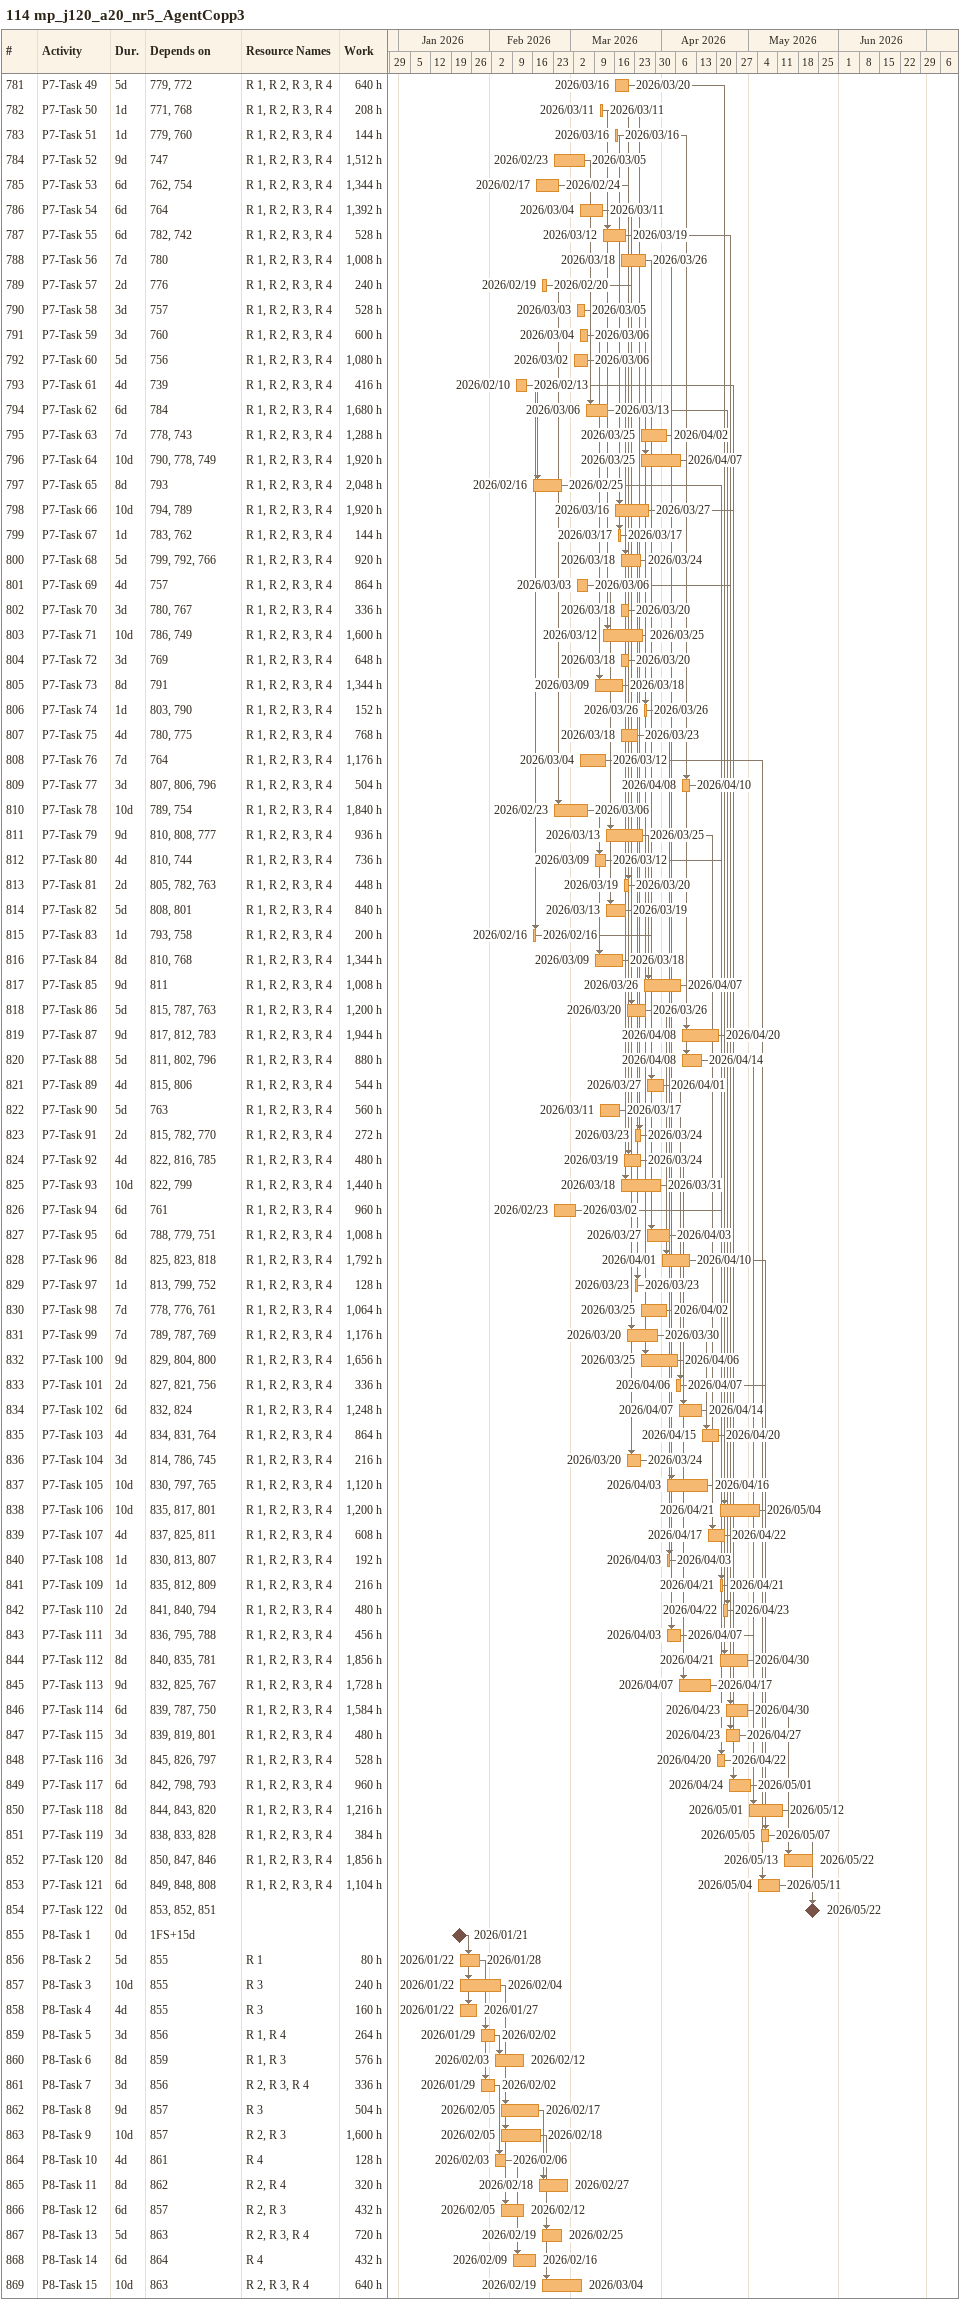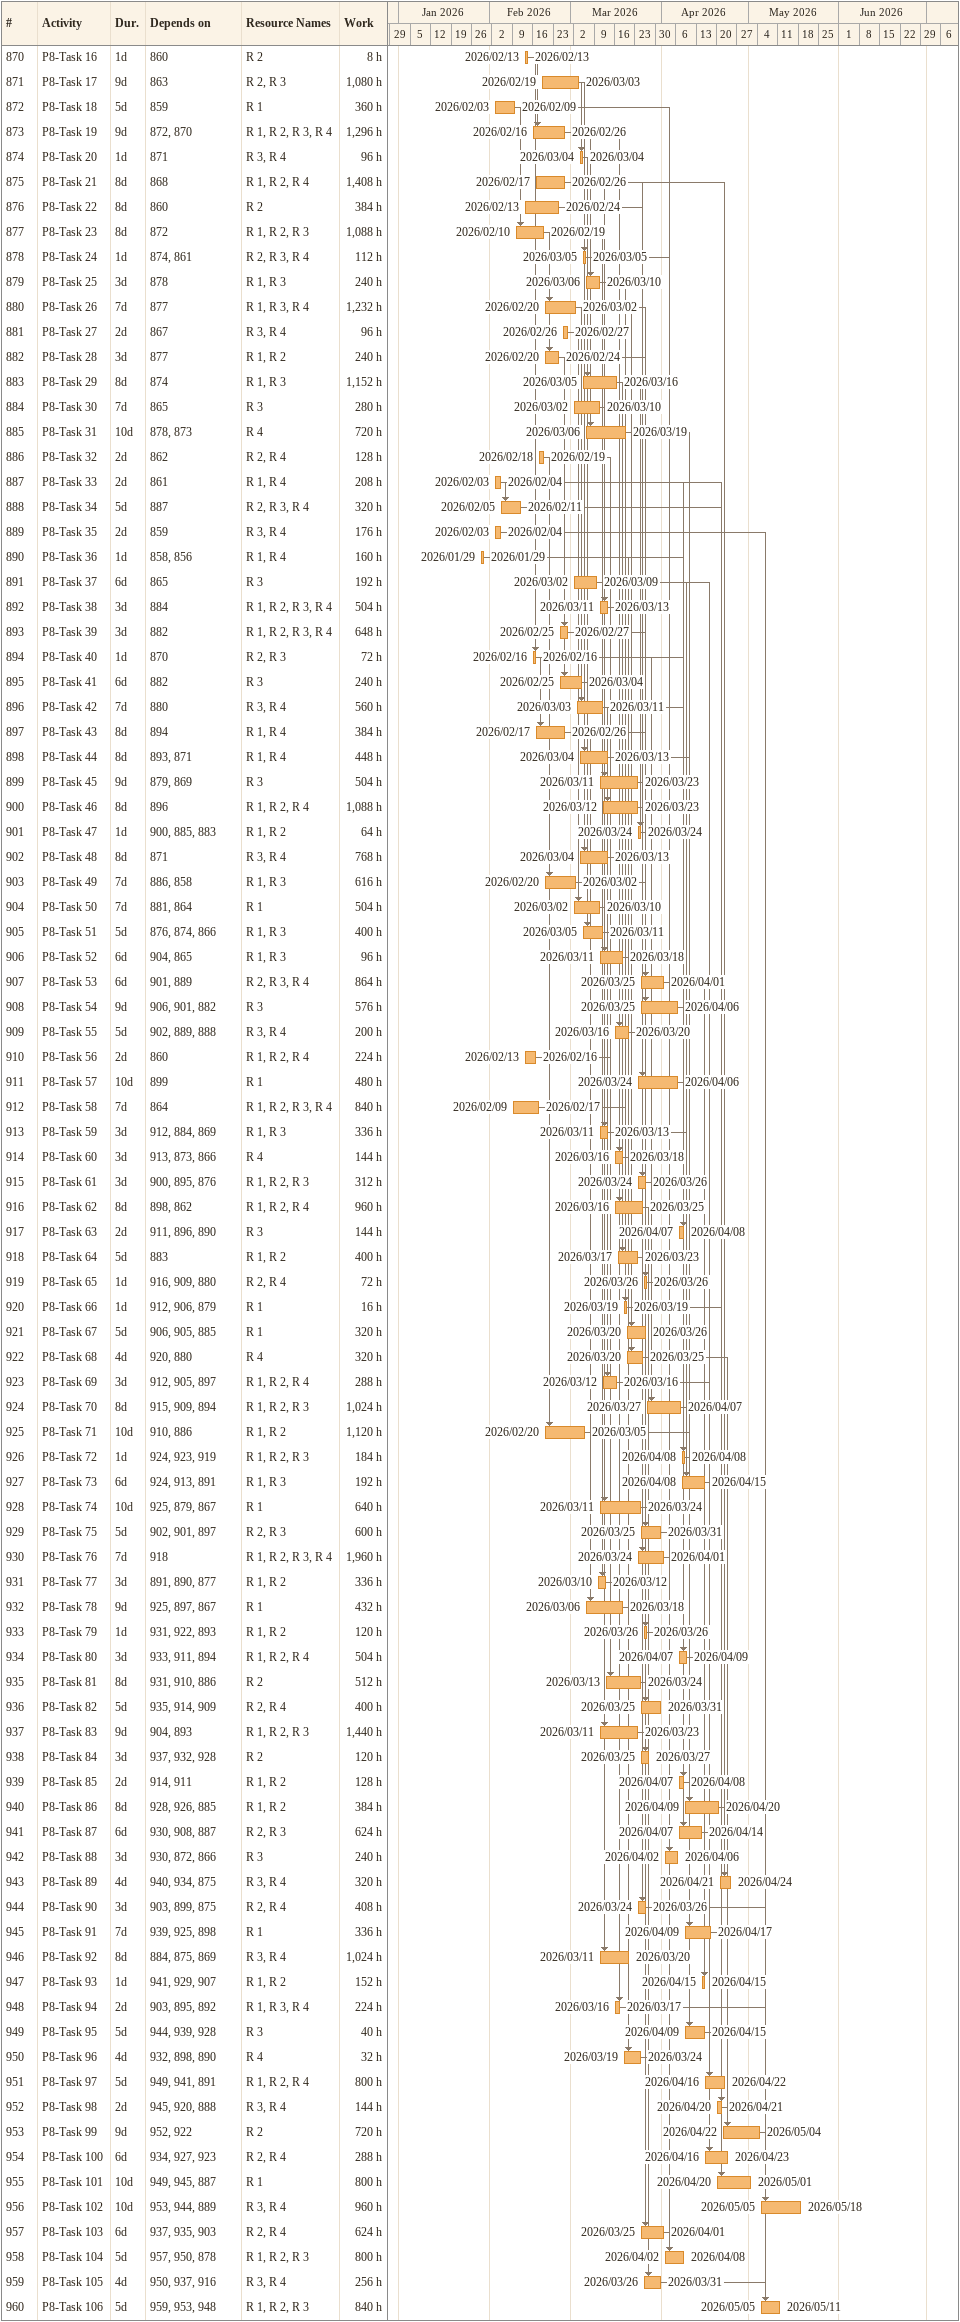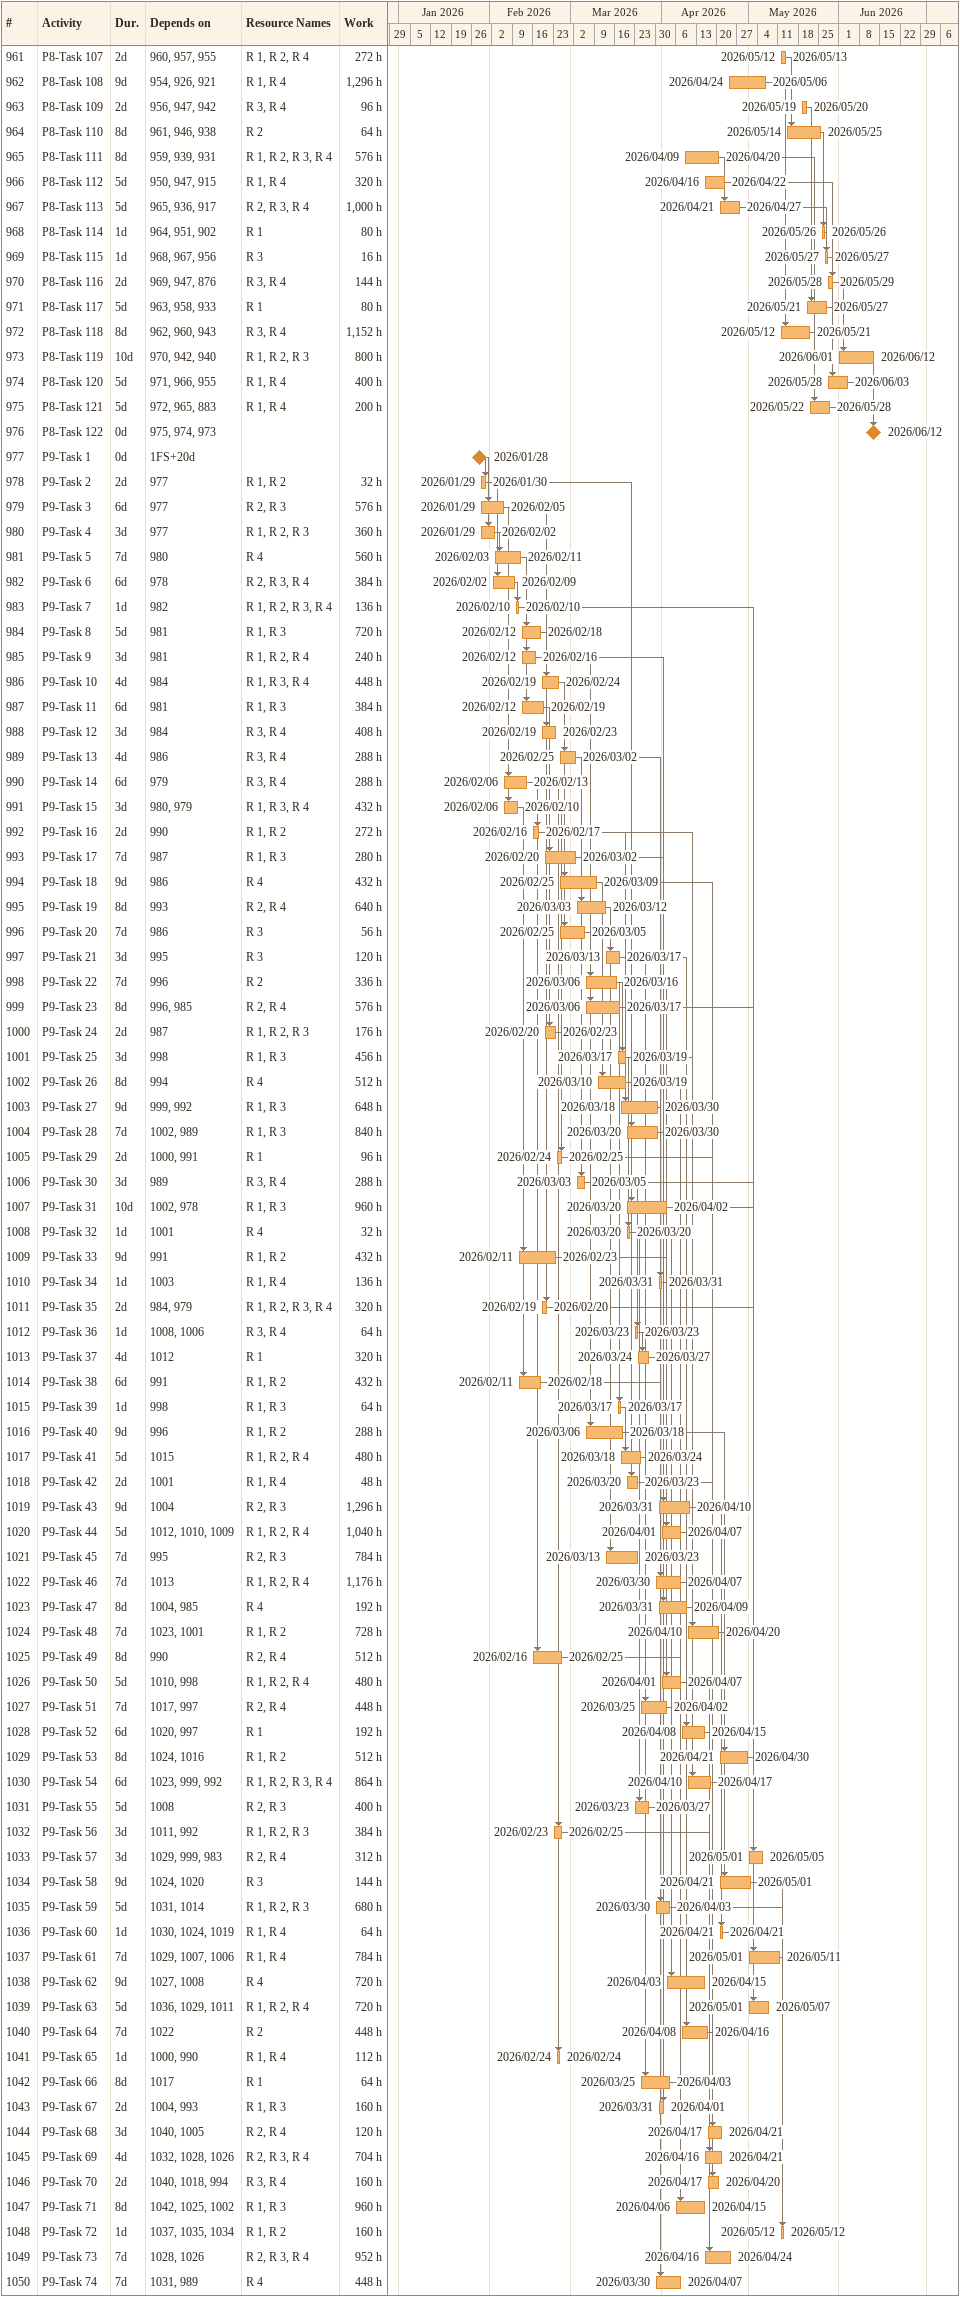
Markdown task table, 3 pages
114 mp_j120_a20_nr5_AgentCopp3

| ID | Task | Duration | Start | Finish | Predecessors | Resources | Work (h) |
|---|---|---|---|---|---|---|---|
| 781 | P7-Task 49 | 5d | 2026-03-16 | 2026-03-20 | 779, 772 | R 1, R 2, R 3, R 4 | 640 |
| 782 | P7-Task 50 | 1d | 2026-03-11 | 2026-03-11 | 771, 768 | R 1, R 2, R 3, R 4 | 208 |
| 783 | P7-Task 51 | 1d | 2026-03-16 | 2026-03-16 | 779, 760 | R 1, R 2, R 3, R 4 | 144 |
| 784 | P7-Task 52 | 9d | 2026-02-23 | 2026-03-05 | 747 | R 1, R 2, R 3, R 4 | 1512 |
| 785 | P7-Task 53 | 6d | 2026-02-17 | 2026-02-24 | 762, 754 | R 1, R 2, R 3, R 4 | 1344 |
| 786 | P7-Task 54 | 6d | 2026-03-04 | 2026-03-11 | 764 | R 1, R 2, R 3, R 4 | 1392 |
| 787 | P7-Task 55 | 6d | 2026-03-12 | 2026-03-19 | 782, 742 | R 1, R 2, R 3, R 4 | 528 |
| 788 | P7-Task 56 | 7d | 2026-03-18 | 2026-03-26 | 780 | R 1, R 2, R 3, R 4 | 1008 |
| 789 | P7-Task 57 | 2d | 2026-02-19 | 2026-02-20 | 776 | R 1, R 2, R 3, R 4 | 240 |
| 790 | P7-Task 58 | 3d | 2026-03-03 | 2026-03-05 | 757 | R 1, R 2, R 3, R 4 | 528 |
| 791 | P7-Task 59 | 3d | 2026-03-04 | 2026-03-06 | 760 | R 1, R 2, R 3, R 4 | 600 |
| 792 | P7-Task 60 | 5d | 2026-03-02 | 2026-03-06 | 756 | R 1, R 2, R 3, R 4 | 1080 |
| 793 | P7-Task 61 | 4d | 2026-02-10 | 2026-02-13 | 739 | R 1, R 2, R 3, R 4 | 416 |
| 794 | P7-Task 62 | 6d | 2026-03-06 | 2026-03-13 | 784 | R 1, R 2, R 3, R 4 | 1680 |
| 795 | P7-Task 63 | 7d | 2026-03-25 | 2026-04-02 | 778, 743 | R 1, R 2, R 3, R 4 | 1288 |
| 796 | P7-Task 64 | 10d | 2026-03-25 | 2026-04-07 | 790, 778, 749 | R 1, R 2, R 3, R 4 | 1920 |
| 797 | P7-Task 65 | 8d | 2026-02-16 | 2026-02-25 | 793 | R 1, R 2, R 3, R 4 | 2048 |
| 798 | P7-Task 66 | 10d | 2026-03-16 | 2026-03-27 | 794, 789 | R 1, R 2, R 3, R 4 | 1920 |
| 799 | P7-Task 67 | 1d | 2026-03-17 | 2026-03-17 | 783, 762 | R 1, R 2, R 3, R 4 | 144 |
| 800 | P7-Task 68 | 5d | 2026-03-18 | 2026-03-24 | 799, 792, 766 | R 1, R 2, R 3, R 4 | 920 |
| 801 | P7-Task 69 | 4d | 2026-03-03 | 2026-03-06 | 757 | R 1, R 2, R 3, R 4 | 864 |
| 802 | P7-Task 70 | 3d | 2026-03-18 | 2026-03-20 | 780, 767 | R 1, R 2, R 3, R 4 | 336 |
| 803 | P7-Task 71 | 10d | 2026-03-12 | 2026-03-25 | 786, 749 | R 1, R 2, R 3, R 4 | 1600 |
| 804 | P7-Task 72 | 3d | 2026-03-18 | 2026-03-20 | 769 | R 1, R 2, R 3, R 4 | 648 |
| 805 | P7-Task 73 | 8d | 2026-03-09 | 2026-03-18 | 791 | R 1, R 2, R 3, R 4 | 1344 |
| 806 | P7-Task 74 | 1d | 2026-03-26 | 2026-03-26 | 803, 790 | R 1, R 2, R 3, R 4 | 152 |
| 807 | P7-Task 75 | 4d | 2026-03-18 | 2026-03-23 | 780, 775 | R 1, R 2, R 3, R 4 | 768 |
| 808 | P7-Task 76 | 7d | 2026-03-04 | 2026-03-12 | 764 | R 1, R 2, R 3, R 4 | 1176 |
| 809 | P7-Task 77 | 3d | 2026-04-08 | 2026-04-10 | 807, 806, 796 | R 1, R 2, R 3, R 4 | 504 |
| 810 | P7-Task 78 | 10d | 2026-02-23 | 2026-03-06 | 789, 754 | R 1, R 2, R 3, R 4 | 1840 |
| 811 | P7-Task 79 | 9d | 2026-03-13 | 2026-03-25 | 810, 808, 777 | R 1, R 2, R 3, R 4 | 936 |
| 812 | P7-Task 80 | 4d | 2026-03-09 | 2026-03-12 | 810, 744 | R 1, R 2, R 3, R 4 | 736 |
| 813 | P7-Task 81 | 2d | 2026-03-19 | 2026-03-20 | 805, 782, 763 | R 1, R 2, R 3, R 4 | 448 |
| 814 | P7-Task 82 | 5d | 2026-03-13 | 2026-03-19 | 808, 801 | R 1, R 2, R 3, R 4 | 840 |
| 815 | P7-Task 83 | 1d | 2026-02-16 | 2026-02-16 | 793, 758 | R 1, R 2, R 3, R 4 | 200 |
| 816 | P7-Task 84 | 8d | 2026-03-09 | 2026-03-18 | 810, 768 | R 1, R 2, R 3, R 4 | 1344 |
| 817 | P7-Task 85 | 9d | 2026-03-26 | 2026-04-07 | 811 | R 1, R 2, R 3, R 4 | 1008 |
| 818 | P7-Task 86 | 5d | 2026-03-20 | 2026-03-26 | 815, 787, 763 | R 1, R 2, R 3, R 4 | 1200 |
| 819 | P7-Task 87 | 9d | 2026-04-08 | 2026-04-20 | 817, 812, 783 | R 1, R 2, R 3, R 4 | 1944 |
| 820 | P7-Task 88 | 5d | 2026-04-08 | 2026-04-14 | 811, 802, 796 | R 1, R 2, R 3, R 4 | 880 |
| 821 | P7-Task 89 | 4d | 2026-03-27 | 2026-04-01 | 815, 806 | R 1, R 2, R 3, R 4 | 544 |
| 822 | P7-Task 90 | 5d | 2026-03-11 | 2026-03-17 | 763 | R 1, R 2, R 3, R 4 | 560 |
| 823 | P7-Task 91 | 2d | 2026-03-23 | 2026-03-24 | 815, 782, 770 | R 1, R 2, R 3, R 4 | 272 |
| 824 | P7-Task 92 | 4d | 2026-03-19 | 2026-03-24 | 822, 816, 785 | R 1, R 2, R 3, R 4 | 480 |
| 825 | P7-Task 93 | 10d | 2026-03-18 | 2026-03-31 | 822, 799 | R 1, R 2, R 3, R 4 | 1440 |
| 826 | P7-Task 94 | 6d | 2026-02-23 | 2026-03-02 | 761 | R 1, R 2, R 3, R 4 | 960 |
| 827 | P7-Task 95 | 6d | 2026-03-27 | 2026-04-03 | 788, 779, 751 | R 1, R 2, R 3, R 4 | 1008 |
| 828 | P7-Task 96 | 8d | 2026-04-01 | 2026-04-10 | 825, 823, 818 | R 1, R 2, R 3, R 4 | 1792 |
| 829 | P7-Task 97 | 1d | 2026-03-23 | 2026-03-23 | 813, 799, 752 | R 1, R 2, R 3, R 4 | 128 |
| 830 | P7-Task 98 | 7d | 2026-03-25 | 2026-04-02 | 778, 776, 761 | R 1, R 2, R 3, R 4 | 1064 |
| 831 | P7-Task 99 | 7d | 2026-03-20 | 2026-03-30 | 789, 787, 769 | R 1, R 2, R 3, R 4 | 1176 |
| 832 | P7-Task 100 | 9d | 2026-03-25 | 2026-04-06 | 829, 804, 800 | R 1, R 2, R 3, R 4 | 1656 |
| 833 | P7-Task 101 | 2d | 2026-04-06 | 2026-04-07 | 827, 821, 756 | R 1, R 2, R 3, R 4 | 336 |
| 834 | P7-Task 102 | 6d | 2026-04-07 | 2026-04-14 | 832, 824 | R 1, R 2, R 3, R 4 | 1248 |
| 835 | P7-Task 103 | 4d | 2026-04-15 | 2026-04-20 | 834, 831, 764 | R 1, R 2, R 3, R 4 | 864 |
| 836 | P7-Task 104 | 3d | 2026-03-20 | 2026-03-24 | 814, 786, 745 | R 1, R 2, R 3, R 4 | 216 |
| 837 | P7-Task 105 | 10d | 2026-04-03 | 2026-04-16 | 830, 797, 765 | R 1, R 2, R 3, R 4 | 1120 |
| 838 | P7-Task 106 | 10d | 2026-04-21 | 2026-05-04 | 835, 817, 801 | R 1, R 2, R 3, R 4 | 1200 |
| 839 | P7-Task 107 | 4d | 2026-04-17 | 2026-04-22 | 837, 825, 811 | R 1, R 2, R 3, R 4 | 608 |
| 840 | P7-Task 108 | 1d | 2026-04-03 | 2026-04-03 | 830, 813, 807 | R 1, R 2, R 3, R 4 | 192 |
| 841 | P7-Task 109 | 1d | 2026-04-21 | 2026-04-21 | 835, 812, 809 | R 1, R 2, R 3, R 4 | 216 |
| 842 | P7-Task 110 | 2d | 2026-04-22 | 2026-04-23 | 841, 840, 794 | R 1, R 2, R 3, R 4 | 480 |
| 843 | P7-Task 111 | 3d | 2026-04-03 | 2026-04-07 | 836, 795, 788 | R 1, R 2, R 3, R 4 | 456 |
| 844 | P7-Task 112 | 8d | 2026-04-21 | 2026-04-30 | 840, 835, 781 | R 1, R 2, R 3, R 4 | 1856 |
| 845 | P7-Task 113 | 9d | 2026-04-07 | 2026-04-17 | 832, 825, 767 | R 1, R 2, R 3, R 4 | 1728 |
| 846 | P7-Task 114 | 6d | 2026-04-23 | 2026-04-30 | 839, 787, 750 | R 1, R 2, R 3, R 4 | 1584 |
| 847 | P7-Task 115 | 3d | 2026-04-23 | 2026-04-27 | 839, 819, 801 | R 1, R 2, R 3, R 4 | 480 |
| 848 | P7-Task 116 | 3d | 2026-04-20 | 2026-04-22 | 845, 826, 797 | R 1, R 2, R 3, R 4 | 528 |
| 849 | P7-Task 117 | 6d | 2026-04-24 | 2026-05-01 | 842, 798, 793 | R 1, R 2, R 3, R 4 | 960 |
| 850 | P7-Task 118 | 8d | 2026-05-01 | 2026-05-12 | 844, 843, 820 | R 1, R 2, R 3, R 4 | 1216 |
| 851 | P7-Task 119 | 3d | 2026-05-05 | 2026-05-07 | 838, 833, 828 | R 1, R 2, R 3, R 4 | 384 |
| 852 | P7-Task 120 | 8d | 2026-05-13 | 2026-05-22 | 850, 847, 846 | R 1, R 2, R 3, R 4 | 1856 |
| 853 | P7-Task 121 | 6d | 2026-05-04 | 2026-05-11 | 849, 848, 808 | R 1, R 2, R 3, R 4 | 1104 |
| 854 | P7-Task 122 | 0d | 2026-05-22 | 2026-05-22 | 853, 852, 851 |  |  |
| 855 | P8-Task 1 | 0d | 2026-01-21 | 2026-01-21 | 1FS+15d |  |  |
| 856 | P8-Task 2 | 5d | 2026-01-22 | 2026-01-28 | 855 | R 1 | 80 |
| 857 | P8-Task 3 | 10d | 2026-01-22 | 2026-02-04 | 855 | R 3 | 240 |
| 858 | P8-Task 4 | 4d | 2026-01-22 | 2026-01-27 | 855 | R 3 | 160 |
| 859 | P8-Task 5 | 3d | 2026-01-29 | 2026-02-02 | 856 | R 1, R 4 | 264 |
| 860 | P8-Task 6 | 8d | 2026-02-03 | 2026-02-12 | 859 | R 1, R 3 | 576 |
| 861 | P8-Task 7 | 3d | 2026-01-29 | 2026-02-02 | 856 | R 2, R 3, R 4 | 336 |
| 862 | P8-Task 8 | 9d | 2026-02-05 | 2026-02-17 | 857 | R 3 | 504 |
| 863 | P8-Task 9 | 10d | 2026-02-05 | 2026-02-18 | 857 | R 2, R 3 | 1600 |
| 864 | P8-Task 10 | 4d | 2026-02-03 | 2026-02-06 | 861 | R 4 | 128 |
| 865 | P8-Task 11 | 8d | 2026-02-18 | 2026-02-27 | 862 | R 2, R 4 | 320 |
| 866 | P8-Task 12 | 6d | 2026-02-05 | 2026-02-12 | 857 | R 2, R 3 | 432 |
| 867 | P8-Task 13 | 5d | 2026-02-19 | 2026-02-25 | 863 | R 2, R 3, R 4 | 720 |
| 868 | P8-Task 14 | 6d | 2026-02-09 | 2026-02-16 | 864 | R 4 | 432 |
| 869 | P8-Task 15 | 10d | 2026-02-19 | 2026-03-04 | 863 | R 2, R 3, R 4 | 640 |
| 870 | P8-Task 16 | 1d | 2026-02-13 | 2026-02-13 | 860 | R 2 | 8 |
| 871 | P8-Task 17 | 9d | 2026-02-19 | 2026-03-03 | 863 | R 2, R 3 | 1080 |
| 872 | P8-Task 18 | 5d | 2026-02-03 | 2026-02-09 | 859 | R 1 | 360 |
| 873 | P8-Task 19 | 9d | 2026-02-16 | 2026-02-26 | 872, 870 | R 1, R 2, R 3, R 4 | 1296 |
| 874 | P8-Task 20 | 1d | 2026-03-04 | 2026-03-04 | 871 | R 3, R 4 | 96 |
| 875 | P8-Task 21 | 8d | 2026-02-17 | 2026-02-26 | 868 | R 1, R 2, R 4 | 1408 |
| 876 | P8-Task 22 | 8d | 2026-02-13 | 2026-02-24 | 860 | R 2 | 384 |
| 877 | P8-Task 23 | 8d | 2026-02-10 | 2026-02-19 | 872 | R 1, R 2, R 3 | 1088 |
| 878 | P8-Task 24 | 1d | 2026-03-05 | 2026-03-05 | 874, 861 | R 2, R 3, R 4 | 112 |
| 879 | P8-Task 25 | 3d | 2026-03-06 | 2026-03-10 | 878 | R 1, R 3 | 240 |
| 880 | P8-Task 26 | 7d | 2026-02-20 | 2026-03-02 | 877 | R 1, R 3, R 4 | 1232 |
| 881 | P8-Task 27 | 2d | 2026-02-26 | 2026-02-27 | 867 | R 3, R 4 | 96 |
| 882 | P8-Task 28 | 3d | 2026-02-20 | 2026-02-24 | 877 | R 1, R 2 | 240 |
| 883 | P8-Task 29 | 8d | 2026-03-05 | 2026-03-16 | 874 | R 1, R 3 | 1152 |
| 884 | P8-Task 30 | 7d | 2026-03-02 | 2026-03-10 | 865 | R 3 | 280 |
| 885 | P8-Task 31 | 10d | 2026-03-06 | 2026-03-19 | 878, 873 | R 4 | 720 |
| 886 | P8-Task 32 | 2d | 2026-02-18 | 2026-02-19 | 862 | R 2, R 4 | 128 |
| 887 | P8-Task 33 | 2d | 2026-02-03 | 2026-02-04 | 861 | R 1, R 4 | 208 |
| 888 | P8-Task 34 | 5d | 2026-02-05 | 2026-02-11 | 887 | R 2, R 3, R 4 | 320 |
| 889 | P8-Task 35 | 2d | 2026-02-03 | 2026-02-04 | 859 | R 3, R 4 | 176 |
| 890 | P8-Task 36 | 1d | 2026-01-29 | 2026-01-29 | 858, 856 | R 1, R 4 | 160 |
| 891 | P8-Task 37 | 6d | 2026-03-02 | 2026-03-09 | 865 | R 3 | 192 |
| 892 | P8-Task 38 | 3d | 2026-03-11 | 2026-03-13 | 884 | R 1, R 2, R 3, R 4 | 504 |
| 893 | P8-Task 39 | 3d | 2026-02-25 | 2026-02-27 | 882 | R 1, R 2, R 3, R 4 | 648 |
| 894 | P8-Task 40 | 1d | 2026-02-16 | 2026-02-16 | 870 | R 2, R 3 | 72 |
| 895 | P8-Task 41 | 6d | 2026-02-25 | 2026-03-04 | 882 | R 3 | 240 |
| 896 | P8-Task 42 | 7d | 2026-03-03 | 2026-03-11 | 880 | R 3, R 4 | 560 |
| 897 | P8-Task 43 | 8d | 2026-02-17 | 2026-02-26 | 894 | R 1, R 4 | 384 |
| 898 | P8-Task 44 | 8d | 2026-03-04 | 2026-03-13 | 893, 871 | R 1, R 4 | 448 |
| 899 | P8-Task 45 | 9d | 2026-03-11 | 2026-03-23 | 879, 869 | R 3 | 504 |
| 900 | P8-Task 46 | 8d | 2026-03-12 | 2026-03-23 | 896 | R 1, R 2, R 4 | 1088 |
| 901 | P8-Task 47 | 1d | 2026-03-24 | 2026-03-24 | 900, 885, 883 | R 1, R 2 | 64 |
| 902 | P8-Task 48 | 8d | 2026-03-04 | 2026-03-13 | 871 | R 3, R 4 | 768 |
| 903 | P8-Task 49 | 7d | 2026-02-20 | 2026-03-02 | 886, 858 | R 1, R 3 | 616 |
| 904 | P8-Task 50 | 7d | 2026-03-02 | 2026-03-10 | 881, 864 | R 1 | 504 |
| 905 | P8-Task 51 | 5d | 2026-03-05 | 2026-03-11 | 876, 874, 866 | R 1, R 3 | 400 |
| 906 | P8-Task 52 | 6d | 2026-03-11 | 2026-03-18 | 904, 865 | R 1, R 3 | 96 |
| 907 | P8-Task 53 | 6d | 2026-03-25 | 2026-04-01 | 901, 889 | R 2, R 3, R 4 | 864 |
| 908 | P8-Task 54 | 9d | 2026-03-25 | 2026-04-06 | 906, 901, 882 | R 3 | 576 |
| 909 | P8-Task 55 | 5d | 2026-03-16 | 2026-03-20 | 902, 889, 888 | R 3, R 4 | 200 |
| 910 | P8-Task 56 | 2d | 2026-02-13 | 2026-02-16 | 860 | R 1, R 2, R 4 | 224 |
| 911 | P8-Task 57 | 10d | 2026-03-24 | 2026-04-06 | 899 | R 1 | 480 |
| 912 | P8-Task 58 | 7d | 2026-02-09 | 2026-02-17 | 864 | R 1, R 2, R 3, R 4 | 840 |
| 913 | P8-Task 59 | 3d | 2026-03-11 | 2026-03-13 | 912, 884, 869 | R 1, R 3 | 336 |
| 914 | P8-Task 60 | 3d | 2026-03-16 | 2026-03-18 | 913, 873, 866 | R 4 | 144 |
| 915 | P8-Task 61 | 3d | 2026-03-24 | 2026-03-26 | 900, 895, 876 | R 1, R 2, R 3 | 312 |
| 916 | P8-Task 62 | 8d | 2026-03-16 | 2026-03-25 | 898, 862 | R 1, R 2, R 4 | 960 |
| 917 | P8-Task 63 | 2d | 2026-04-07 | 2026-04-08 | 911, 896, 890 | R 3 | 144 |
| 918 | P8-Task 64 | 5d | 2026-03-17 | 2026-03-23 | 883 | R 1, R 2 | 400 |
| 919 | P8-Task 65 | 1d | 2026-03-26 | 2026-03-26 | 916, 909, 880 | R 2, R 4 | 72 |
| 920 | P8-Task 66 | 1d | 2026-03-19 | 2026-03-19 | 912, 906, 879 | R 1 | 16 |
| 921 | P8-Task 67 | 5d | 2026-03-20 | 2026-03-26 | 906, 905, 885 | R 1 | 320 |
| 922 | P8-Task 68 | 4d | 2026-03-20 | 2026-03-25 | 920, 880 | R 4 | 320 |
| 923 | P8-Task 69 | 3d | 2026-03-12 | 2026-03-16 | 912, 905, 897 | R 1, R 2, R 4 | 288 |
| 924 | P8-Task 70 | 8d | 2026-03-27 | 2026-04-07 | 915, 909, 894 | R 1, R 2, R 3 | 1024 |
| 925 | P8-Task 71 | 10d | 2026-02-20 | 2026-03-05 | 910, 886 | R 1, R 2 | 1120 |
| 926 | P8-Task 72 | 1d | 2026-04-08 | 2026-04-08 | 924, 923, 919 | R 1, R 2, R 3 | 184 |
| 927 | P8-Task 73 | 6d | 2026-04-08 | 2026-04-15 | 924, 913, 891 | R 1, R 3 | 192 |
| 928 | P8-Task 74 | 10d | 2026-03-11 | 2026-03-24 | 925, 879, 867 | R 1 | 640 |
| 929 | P8-Task 75 | 5d | 2026-03-25 | 2026-03-31 | 902, 901, 897 | R 2, R 3 | 600 |
| 930 | P8-Task 76 | 7d | 2026-03-24 | 2026-04-01 | 918 | R 1, R 2, R 3, R 4 | 1960 |
| 931 | P8-Task 77 | 3d | 2026-03-10 | 2026-03-12 | 891, 890, 877 | R 1, R 2 | 336 |
| 932 | P8-Task 78 | 9d | 2026-03-06 | 2026-03-18 | 925, 897, 867 | R 1 | 432 |
| 933 | P8-Task 79 | 1d | 2026-03-26 | 2026-03-26 | 931, 922, 893 | R 1, R 2 | 120 |
| 934 | P8-Task 80 | 3d | 2026-04-07 | 2026-04-09 | 933, 911, 894 | R 1, R 2, R 4 | 504 |
| 935 | P8-Task 81 | 8d | 2026-03-13 | 2026-03-24 | 931, 910, 886 | R 2 | 512 |
| 936 | P8-Task 82 | 5d | 2026-03-25 | 2026-03-31 | 935, 914, 909 | R 2, R 4 | 400 |
| 937 | P8-Task 83 | 9d | 2026-03-11 | 2026-03-23 | 904, 893 | R 1, R 2, R 3 | 1440 |
| 938 | P8-Task 84 | 3d | 2026-03-25 | 2026-03-27 | 937, 932, 928 | R 2 | 120 |
| 939 | P8-Task 85 | 2d | 2026-04-07 | 2026-04-08 | 914, 911 | R 1, R 2 | 128 |
| 940 | P8-Task 86 | 8d | 2026-04-09 | 2026-04-20 | 928, 926, 885 | R 1, R 2 | 384 |
| 941 | P8-Task 87 | 6d | 2026-04-07 | 2026-04-14 | 930, 908, 887 | R 2, R 3 | 624 |
| 942 | P8-Task 88 | 3d | 2026-04-02 | 2026-04-06 | 930, 872, 866 | R 3 | 240 |
| 943 | P8-Task 89 | 4d | 2026-04-21 | 2026-04-24 | 940, 934, 875 | R 3, R 4 | 320 |
| 944 | P8-Task 90 | 3d | 2026-03-24 | 2026-03-26 | 903, 899, 875 | R 2, R 4 | 408 |
| 945 | P8-Task 91 | 7d | 2026-04-09 | 2026-04-17 | 939, 925, 898 | R 1 | 336 |
| 946 | P8-Task 92 | 8d | 2026-03-11 | 2026-03-20 | 884, 875, 869 | R 3, R 4 | 1024 |
| 947 | P8-Task 93 | 1d | 2026-04-15 | 2026-04-15 | 941, 929, 907 | R 1, R 2 | 152 |
| 948 | P8-Task 94 | 2d | 2026-03-16 | 2026-03-17 | 903, 895, 892 | R 1, R 3, R 4 | 224 |
| 949 | P8-Task 95 | 5d | 2026-04-09 | 2026-04-15 | 944, 939, 928 | R 3 | 40 |
| 950 | P8-Task 96 | 4d | 2026-03-19 | 2026-03-24 | 932, 898, 890 | R 4 | 32 |
| 951 | P8-Task 97 | 5d | 2026-04-16 | 2026-04-22 | 949, 941, 891 | R 1, R 2, R 4 | 800 |
| 952 | P8-Task 98 | 2d | 2026-04-20 | 2026-04-21 | 945, 920, 888 | R 3, R 4 | 144 |
| 953 | P8-Task 99 | 9d | 2026-04-22 | 2026-05-04 | 952, 922 | R 2 | 720 |
| 954 | P8-Task 100 | 6d | 2026-04-16 | 2026-04-23 | 934, 927, 923 | R 2, R 4 | 288 |
| 955 | P8-Task 101 | 10d | 2026-04-20 | 2026-05-01 | 949, 945, 887 | R 1 | 800 |
| 956 | P8-Task 102 | 10d | 2026-05-05 | 2026-05-18 | 953, 944, 889 | R 3, R 4 | 960 |
| 957 | P8-Task 103 | 6d | 2026-03-25 | 2026-04-01 | 937, 935, 903 | R 2, R 4 | 624 |
| 958 | P8-Task 104 | 5d | 2026-04-02 | 2026-04-08 | 957, 950, 878 | R 1, R 2, R 3 | 800 |
| 959 | P8-Task 105 | 4d | 2026-03-26 | 2026-03-31 | 950, 937, 916 | R 3, R 4 | 256 |
| 960 | P8-Task 106 | 5d | 2026-05-05 | 2026-05-11 | 959, 953, 948 | R 1, R 2, R 3 | 840 |
| 961 | P8-Task 107 | 2d | 2026-05-12 | 2026-05-13 | 960, 957, 955 | R 1, R 2, R 4 | 272 |
| 962 | P8-Task 108 | 9d | 2026-04-24 | 2026-05-06 | 954, 926, 921 | R 1, R 4 | 1296 |
| 963 | P8-Task 109 | 2d | 2026-05-19 | 2026-05-20 | 956, 947, 942 | R 3, R 4 | 96 |
| 964 | P8-Task 110 | 8d | 2026-05-14 | 2026-05-25 | 961, 946, 938 | R 2 | 64 |
| 965 | P8-Task 111 | 8d | 2026-04-09 | 2026-04-20 | 959, 939, 931 | R 1, R 2, R 3, R 4 | 576 |
| 966 | P8-Task 112 | 5d | 2026-04-16 | 2026-04-22 | 950, 947, 915 | R 1, R 4 | 320 |
| 967 | P8-Task 113 | 5d | 2026-04-21 | 2026-04-27 | 965, 936, 917 | R 2, R 3, R 4 | 1000 |
| 968 | P8-Task 114 | 1d | 2026-05-26 | 2026-05-26 | 964, 951, 902 | R 1 | 80 |
| 969 | P8-Task 115 | 1d | 2026-05-27 | 2026-05-27 | 968, 967, 956 | R 3 | 16 |
| 970 | P8-Task 116 | 2d | 2026-05-28 | 2026-05-29 | 969, 947, 876 | R 3, R 4 | 144 |
| 971 | P8-Task 117 | 5d | 2026-05-21 | 2026-05-27 | 963, 958, 933 | R 1 | 80 |
| 972 | P8-Task 118 | 8d | 2026-05-12 | 2026-05-21 | 962, 960, 943 | R 3, R 4 | 1152 |
| 973 | P8-Task 119 | 10d | 2026-06-01 | 2026-06-12 | 970, 942, 940 | R 1, R 2, R 3 | 800 |
| 974 | P8-Task 120 | 5d | 2026-05-28 | 2026-06-03 | 971, 966, 955 | R 1, R 4 | 400 |
| 975 | P8-Task 121 | 5d | 2026-05-22 | 2026-05-28 | 972, 965, 883 | R 1, R 4 | 200 |
| 976 | P8-Task 122 | 0d | 2026-06-12 | 2026-06-12 | 975, 974, 973 |  |  |
| 977 | P9-Task 1 | 0d | 2026-01-28 | 2026-01-28 | 1FS+20d |  |  |
| 978 | P9-Task 2 | 2d | 2026-01-29 | 2026-01-30 | 977 | R 1, R 2 | 32 |
| 979 | P9-Task 3 | 6d | 2026-01-29 | 2026-02-05 | 977 | R 2, R 3 | 576 |
| 980 | P9-Task 4 | 3d | 2026-01-29 | 2026-02-02 | 977 | R 1, R 2, R 3 | 360 |
| 981 | P9-Task 5 | 7d | 2026-02-03 | 2026-02-11 | 980 | R 4 | 560 |
| 982 | P9-Task 6 | 6d | 2026-02-02 | 2026-02-09 | 978 | R 2, R 3, R 4 | 384 |
| 983 | P9-Task 7 | 1d | 2026-02-10 | 2026-02-10 | 982 | R 1, R 2, R 3, R 4 | 136 |
| 984 | P9-Task 8 | 5d | 2026-02-12 | 2026-02-18 | 981 | R 1, R 3 | 720 |
| 985 | P9-Task 9 | 3d | 2026-02-12 | 2026-02-16 | 981 | R 1, R 2, R 4 | 240 |
| 986 | P9-Task 10 | 4d | 2026-02-19 | 2026-02-24 | 984 | R 1, R 3, R 4 | 448 |
| 987 | P9-Task 11 | 6d | 2026-02-12 | 2026-02-19 | 981 | R 1, R 3 | 384 |
| 988 | P9-Task 12 | 3d | 2026-02-19 | 2026-02-23 | 984 | R 3, R 4 | 408 |
| 989 | P9-Task 13 | 4d | 2026-02-25 | 2026-03-02 | 986 | R 3, R 4 | 288 |
| 990 | P9-Task 14 | 6d | 2026-02-06 | 2026-02-13 | 979 | R 3, R 4 | 288 |
| 991 | P9-Task 15 | 3d | 2026-02-06 | 2026-02-10 | 980, 979 | R 1, R 3, R 4 | 432 |
| 992 | P9-Task 16 | 2d | 2026-02-16 | 2026-02-17 | 990 | R 1, R 2 | 272 |
| 993 | P9-Task 17 | 7d | 2026-02-20 | 2026-03-02 | 987 | R 1, R 3 | 280 |
| 994 | P9-Task 18 | 9d | 2026-02-25 | 2026-03-09 | 986 | R 4 | 432 |
| 995 | P9-Task 19 | 8d | 2026-03-03 | 2026-03-12 | 993 | R 2, R 4 | 640 |
| 996 | P9-Task 20 | 7d | 2026-02-25 | 2026-03-05 | 986 | R 3 | 56 |
| 997 | P9-Task 21 | 3d | 2026-03-13 | 2026-03-17 | 995 | R 3 | 120 |
| 998 | P9-Task 22 | 7d | 2026-03-06 | 2026-03-16 | 996 | R 2 | 336 |
| 999 | P9-Task 23 | 8d | 2026-03-06 | 2026-03-17 | 996, 985 | R 2, R 4 | 576 |
| 1000 | P9-Task 24 | 2d | 2026-02-20 | 2026-02-23 | 987 | R 1, R 2, R 3 | 176 |
| 1001 | P9-Task 25 | 3d | 2026-03-17 | 2026-03-19 | 998 | R 1, R 3 | 456 |
| 1002 | P9-Task 26 | 8d | 2026-03-10 | 2026-03-19 | 994 | R 4 | 512 |
| 1003 | P9-Task 27 | 9d | 2026-03-18 | 2026-03-30 | 999, 992 | R 1, R 3 | 648 |
| 1004 | P9-Task 28 | 7d | 2026-03-20 | 2026-03-30 | 1002, 989 | R 1, R 3 | 840 |
| 1005 | P9-Task 29 | 2d | 2026-02-24 | 2026-02-25 | 1000, 991 | R 1 | 96 |
| 1006 | P9-Task 30 | 3d | 2026-03-03 | 2026-03-05 | 989 | R 3, R 4 | 288 |
| 1007 | P9-Task 31 | 10d | 2026-03-20 | 2026-04-02 | 1002, 978 | R 1, R 3 | 960 |
| 1008 | P9-Task 32 | 1d | 2026-03-20 | 2026-03-20 | 1001 | R 4 | 32 |
| 1009 | P9-Task 33 | 9d | 2026-02-11 | 2026-02-23 | 991 | R 1, R 2 | 432 |
| 1010 | P9-Task 34 | 1d | 2026-03-31 | 2026-03-31 | 1003 | R 1, R 4 | 136 |
| 1011 | P9-Task 35 | 2d | 2026-02-19 | 2026-02-20 | 984, 979 | R 1, R 2, R 3, R 4 | 320 |
| 1012 | P9-Task 36 | 1d | 2026-03-23 | 2026-03-23 | 1008, 1006 | R 3, R 4 | 64 |
| 1013 | P9-Task 37 | 4d | 2026-03-24 | 2026-03-27 | 1012 | R 1 | 320 |
| 1014 | P9-Task 38 | 6d | 2026-02-11 | 2026-02-18 | 991 | R 1, R 2 | 432 |
| 1015 | P9-Task 39 | 1d | 2026-03-17 | 2026-03-17 | 998 | R 1, R 3 | 64 |
| 1016 | P9-Task 40 | 9d | 2026-03-06 | 2026-03-18 | 996 | R 1, R 2 | 288 |
| 1017 | P9-Task 41 | 5d | 2026-03-18 | 2026-03-24 | 1015 | R 1, R 2, R 4 | 480 |
| 1018 | P9-Task 42 | 2d | 2026-03-20 | 2026-03-23 | 1001 | R 1, R 4 | 48 |
| 1019 | P9-Task 43 | 9d | 2026-03-31 | 2026-04-10 | 1004 | R 2, R 3 | 1296 |
| 1020 | P9-Task 44 | 5d | 2026-04-01 | 2026-04-07 | 1012, 1010, 1009 | R 1, R 2, R 4 | 1040 |
| 1021 | P9-Task 45 | 7d | 2026-03-13 | 2026-03-23 | 995 | R 2, R 3 | 784 |
| 1022 | P9-Task 46 | 7d | 2026-03-30 | 2026-04-07 | 1013 | R 1, R 2, R 4 | 1176 |
| 1023 | P9-Task 47 | 8d | 2026-03-31 | 2026-04-09 | 1004, 985 | R 4 | 192 |
| 1024 | P9-Task 48 | 7d | 2026-04-10 | 2026-04-20 | 1023, 1001 | R 1, R 2 | 728 |
| 1025 | P9-Task 49 | 8d | 2026-02-16 | 2026-02-25 | 990 | R 2, R 4 | 512 |
| 1026 | P9-Task 50 | 5d | 2026-04-01 | 2026-04-07 | 1010, 998 | R 1, R 2, R 4 | 480 |
| 1027 | P9-Task 51 | 7d | 2026-03-25 | 2026-04-02 | 1017, 997 | R 2, R 4 | 448 |
| 1028 | P9-Task 52 | 6d | 2026-04-08 | 2026-04-15 | 1020, 997 | R 1 | 192 |
| 1029 | P9-Task 53 | 8d | 2026-04-21 | 2026-04-30 | 1024, 1016 | R 1, R 2 | 512 |
| 1030 | P9-Task 54 | 6d | 2026-04-10 | 2026-04-17 | 1023, 999, 992 | R 1, R 2, R 3, R 4 | 864 |
| 1031 | P9-Task 55 | 5d | 2026-03-23 | 2026-03-27 | 1008 | R 2, R 3 | 400 |
| 1032 | P9-Task 56 | 3d | 2026-02-23 | 2026-02-25 | 1011, 992 | R 1, R 2, R 3 | 384 |
| 1033 | P9-Task 57 | 3d | 2026-05-01 | 2026-05-05 | 1029, 999, 983 | R 2, R 4 | 312 |
| 1034 | P9-Task 58 | 9d | 2026-04-21 | 2026-05-01 | 1024, 1020 | R 3 | 144 |
| 1035 | P9-Task 59 | 5d | 2026-03-30 | 2026-04-03 | 1031, 1014 | R 1, R 2, R 3 | 680 |
| 1036 | P9-Task 60 | 1d | 2026-04-21 | 2026-04-21 | 1030, 1024, 1019 | R 1, R 4 | 64 |
| 1037 | P9-Task 61 | 7d | 2026-05-01 | 2026-05-11 | 1029, 1007, 1006 | R 1, R 4 | 784 |
| 1038 | P9-Task 62 | 9d | 2026-04-03 | 2026-04-15 | 1027, 1008 | R 4 | 720 |
| 1039 | P9-Task 63 | 5d | 2026-05-01 | 2026-05-07 | 1036, 1029, 1011 | R 1, R 2, R 4 | 720 |
| 1040 | P9-Task 64 | 7d | 2026-04-08 | 2026-04-16 | 1022 | R 2 | 448 |
| 1041 | P9-Task 65 | 1d | 2026-02-24 | 2026-02-24 | 1000, 990 | R 1, R 4 | 112 |
| 1042 | P9-Task 66 | 8d | 2026-03-25 | 2026-04-03 | 1017 | R 1 | 64 |
| 1043 | P9-Task 67 | 2d | 2026-03-31 | 2026-04-01 | 1004, 993 | R 1, R 3 | 160 |
| 1044 | P9-Task 68 | 3d | 2026-04-17 | 2026-04-21 | 1040, 1005 | R 2, R 4 | 120 |
| 1045 | P9-Task 69 | 4d | 2026-04-16 | 2026-04-21 | 1032, 1028, 1026 | R 2, R 3, R 4 | 704 |
| 1046 | P9-Task 70 | 2d | 2026-04-17 | 2026-04-20 | 1040, 1018, 994 | R 3, R 4 | 160 |
| 1047 | P9-Task 71 | 8d | 2026-04-06 | 2026-04-15 | 1042, 1025, 1002 | R 1, R 3 | 960 |
| 1048 | P9-Task 72 | 1d | 2026-05-12 | 2026-05-12 | 1037, 1035, 1034 | R 1, R 2 | 160 |
| 1049 | P9-Task 73 | 7d | 2026-04-16 | 2026-04-24 | 1028, 1026 | R 2, R 3, R 4 | 952 |
| 1050 | P9-Task 74 | 7d | 2026-03-30 | 2026-04-07 | 1031, 989 | R 4 | 448 |
